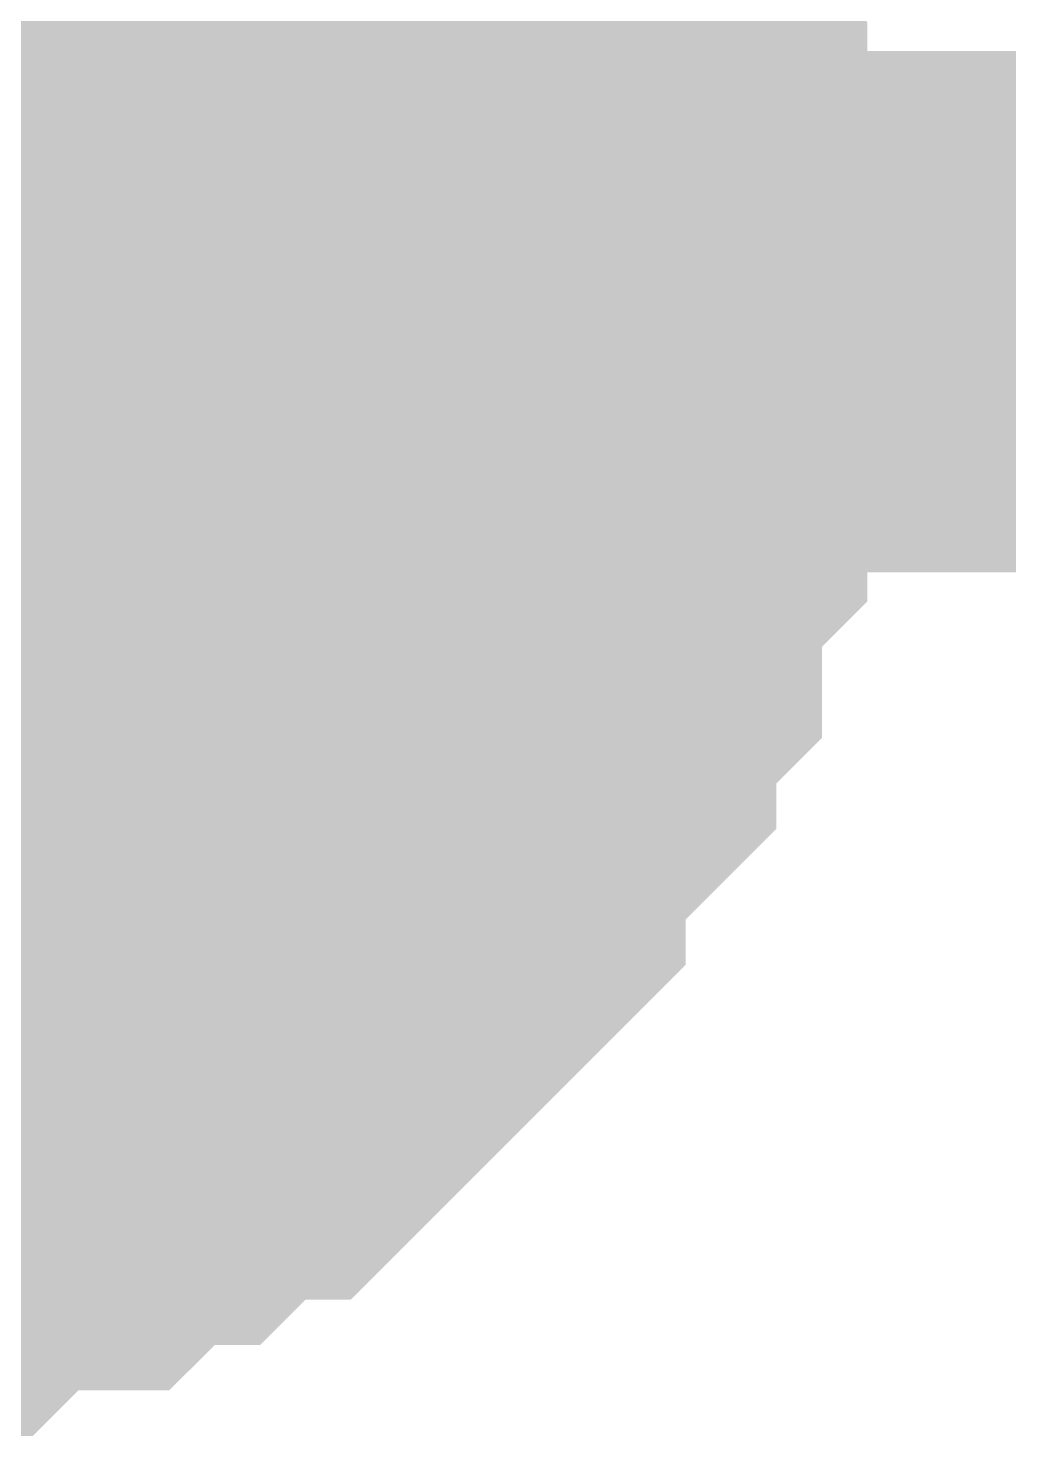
# Model space of a CAD drawing. Header units: inches. Extents: x 0 to 841, y 0 to 594.
# Drawn here: x 605.175 to 605.739, y 351.829 to 352.638 of the extents above; entities that cross this region are included whole.
import ezdxf

# ---------------------------------------------------------------- set-up
doc = ezdxf.new("R2010")
doc.units = ezdxf.units.IN
doc.layers.add('Sheet', color=255, linetype='Continuous')

msp = doc.modelspace()

# ---------------------------------------------------------------- linework, layer by layer
at = {"layer": 'Sheet'}
msp.add_lwpolyline([(604.74602, 352.50001, 0.508, 0.508, 1), (605.25402, 352.50001, 0.508, 0.508, 1)], format="xyseb", close=True, dxfattribs=at)
for points in [[(605.40293, 352.78876, 0.29972, 0.29972, 0), (605.42906, 352.76263, 0.29972, 0.29972, 0), (605.42906, 352.7365, 0.29972, 0.29972, 0), (605.45519, 352.7365, 0.29972, 0.29972, 0), (605.45519, 352.71036, 0.29972, 0.29972, 0), (605.48133, 352.68423, 0.29972, 0.29972, 0), (605.48133, 352.6581, 0.29972, 0.29972, 0), (605.48133, 352.63197, 0.29972, 0.29972, 0), (605.48133, 352.60584, 0.29972, 0.29972, 0), (605.50746, 352.57971, 0.29972, 0.29972, 0), (605.50746, 352.55358, 0.29972, 0.29972, 0), (605.50746, 352.52745, 0.29972, 0.29972, 0), (605.50746, 352.50132, 0.29972, 0.29972, 0), (605.50746, 352.47519, 0.29972, 0.29972, 0)], [(605.40293, 352.78876, 0.29972, 0.29972, 0), (605.42906, 352.76263, 0.29972, 0.29972, 0), (605.42906, 352.7365, 0.29972, 0.29972, 0), (605.45519, 352.7365, 0.29972, 0.29972, 0), (605.45519, 352.71036, 0.29972, 0.29972, 0), (605.48133, 352.68423, 0.29972, 0.29972, 0), (605.48133, 352.6581, 0.29972, 0.29972, 0), (605.48133, 352.63197, 0.29972, 0.29972, 0), (605.48133, 352.60584, 0.29972, 0.29972, 0), (605.50746, 352.57971, 0.29972, 0.29972, 0), (605.50746, 352.55358, 0.29972, 0.29972, 0), (605.50746, 352.52745, 0.29972, 0.29972, 0), (605.50746, 352.50132, 0.29972, 0.29972, 0), (605.50746, 352.47519, 0.29972, 0.29972, 0)], [(605.40293, 352.78876, 0.29972, 0.29972, 0), (605.42906, 352.76263, 0.29972, 0.29972, 0), (605.42906, 352.7365, 0.29972, 0.29972, 0), (605.45519, 352.7365, 0.29972, 0.29972, 0), (605.45519, 352.71036, 0.29972, 0.29972, 0), (605.48133, 352.68423, 0.29972, 0.29972, 0), (605.48133, 352.6581, 0.29972, 0.29972, 0), (605.48133, 352.63197, 0.29972, 0.29972, 0), (605.48133, 352.60584, 0.29972, 0.29972, 0), (605.50746, 352.57971, 0.29972, 0.29972, 0), (605.50746, 352.55358, 0.29972, 0.29972, 0), (605.50746, 352.52745, 0.29972, 0.29972, 0), (605.50746, 352.50132, 0.29972, 0.29972, 0), (605.50746, 352.47519, 0.29972, 0.29972, 0)], [(605.40293, 352.78876, 0.29972, 0.29972, 0), (605.42906, 352.76263, 0.29972, 0.29972, 0), (605.42906, 352.7365, 0.29972, 0.29972, 0), (605.45519, 352.7365, 0.29972, 0.29972, 0), (605.45519, 352.71036, 0.29972, 0.29972, 0), (605.48133, 352.68423, 0.29972, 0.29972, 0), (605.48133, 352.6581, 0.29972, 0.29972, 0), (605.48133, 352.63197, 0.29972, 0.29972, 0), (605.48133, 352.60584, 0.29972, 0.29972, 0), (605.50746, 352.57971, 0.29972, 0.29972, 0), (605.50746, 352.55358, 0.29972, 0.29972, 0), (605.50746, 352.52745, 0.29972, 0.29972, 0), (605.50746, 352.50132, 0.29972, 0.29972, 0), (605.50746, 352.47519, 0.29972, 0.29972, 0)], [(605.40293, 352.78876, 0.29972, 0.29972, 0), (605.42906, 352.76263, 0.29972, 0.29972, 0), (605.42906, 352.7365, 0.29972, 0.29972, 0), (605.45519, 352.7365, 0.29972, 0.29972, 0), (605.45519, 352.71036, 0.29972, 0.29972, 0), (605.48133, 352.68423, 0.29972, 0.29972, 0), (605.48133, 352.6581, 0.29972, 0.29972, 0), (605.48133, 352.63197, 0.29972, 0.29972, 0), (605.48133, 352.60584, 0.29972, 0.29972, 0), (605.50746, 352.57971, 0.29972, 0.29972, 0), (605.50746, 352.55358, 0.29972, 0.29972, 0), (605.50746, 352.52745, 0.29972, 0.29972, 0), (605.50746, 352.50132, 0.29972, 0.29972, 0), (605.50746, 352.47519, 0.29972, 0.29972, 0)], [(605.40293, 352.78876, 0.29972, 0.29972, 0), (605.42906, 352.76263, 0.29972, 0.29972, 0), (605.42906, 352.7365, 0.29972, 0.29972, 0), (605.45519, 352.7365, 0.29972, 0.29972, 0), (605.45519, 352.71036, 0.29972, 0.29972, 0), (605.48133, 352.68423, 0.29972, 0.29972, 0), (605.48133, 352.6581, 0.29972, 0.29972, 0), (605.48133, 352.63197, 0.29972, 0.29972, 0), (605.48133, 352.60584, 0.29972, 0.29972, 0), (605.50746, 352.57971, 0.29972, 0.29972, 0), (605.50746, 352.55358, 0.29972, 0.29972, 0), (605.50746, 352.52745, 0.29972, 0.29972, 0), (605.50746, 352.50132, 0.29972, 0.29972, 0), (605.50746, 352.47519, 0.29972, 0.29972, 0)], [(605.45519, 352.71036, 0.09906, 0.09906, 0), (605.48133, 352.68423, 0.09906, 0.09906, 0), (605.48133, 352.6581, 0.09906, 0.09906, 0), (605.48133, 352.63197, 0.09906, 0.09906, 0), (605.48133, 352.60584, 0.09906, 0.09906, 0), (605.50746, 352.57971, 0.09906, 0.09906, 0), (605.50746, 352.55358, 0.09906, 0.09906, 0), (605.50746, 352.52745, 0.09906, 0.09906, 0), (605.50746, 352.50132, 0.09906, 0.09906, 0), (605.50746, 352.47519, 0.09906, 0.09906, 0)], [(605.45519, 352.71036, 0.09906, 0.09906, 0), (605.48133, 352.68423, 0.09906, 0.09906, 0), (605.48133, 352.6581, 0.09906, 0.09906, 0), (605.48133, 352.63197, 0.09906, 0.09906, 0), (605.48133, 352.60584, 0.09906, 0.09906, 0), (605.50746, 352.57971, 0.09906, 0.09906, 0), (605.50746, 352.55358, 0.09906, 0.09906, 0), (605.50746, 352.52745, 0.09906, 0.09906, 0), (605.50746, 352.50132, 0.09906, 0.09906, 0), (605.50746, 352.47519, 0.09906, 0.09906, 0)], [(605.45519, 352.71036, 0.09906, 0.09906, 0), (605.48133, 352.68423, 0.09906, 0.09906, 0), (605.48133, 352.6581, 0.09906, 0.09906, 0), (605.48133, 352.63197, 0.09906, 0.09906, 0), (605.48133, 352.60584, 0.09906, 0.09906, 0), (605.50746, 352.57971, 0.09906, 0.09906, 0), (605.50746, 352.55358, 0.09906, 0.09906, 0), (605.50746, 352.52745, 0.09906, 0.09906, 0), (605.50746, 352.50132, 0.09906, 0.09906, 0), (605.50746, 352.47519, 0.09906, 0.09906, 0)], [(605.45519, 352.71036, 0.09906, 0.09906, 0), (605.48133, 352.68423, 0.09906, 0.09906, 0), (605.48133, 352.6581, 0.09906, 0.09906, 0), (605.48133, 352.63197, 0.09906, 0.09906, 0), (605.48133, 352.60584, 0.09906, 0.09906, 0), (605.50746, 352.57971, 0.09906, 0.09906, 0), (605.50746, 352.55358, 0.09906, 0.09906, 0), (605.50746, 352.52745, 0.09906, 0.09906, 0), (605.50746, 352.50132, 0.09906, 0.09906, 0), (605.50746, 352.47519, 0.09906, 0.09906, 0)], [(605.45519, 352.71036, 0.09906, 0.09906, 0), (605.48133, 352.68423, 0.09906, 0.09906, 0), (605.48133, 352.6581, 0.09906, 0.09906, 0), (605.48133, 352.63197, 0.09906, 0.09906, 0), (605.48133, 352.60584, 0.09906, 0.09906, 0), (605.50746, 352.57971, 0.09906, 0.09906, 0), (605.50746, 352.55358, 0.09906, 0.09906, 0), (605.50746, 352.52745, 0.09906, 0.09906, 0), (605.50746, 352.50132, 0.09906, 0.09906, 0), (605.50746, 352.47519, 0.09906, 0.09906, 0)], [(605.45519, 352.71036, 0.09906, 0.09906, 0), (605.48133, 352.68423, 0.09906, 0.09906, 0), (605.48133, 352.6581, 0.09906, 0.09906, 0), (605.48133, 352.63197, 0.09906, 0.09906, 0), (605.48133, 352.60584, 0.09906, 0.09906, 0), (605.50746, 352.57971, 0.09906, 0.09906, 0), (605.50746, 352.55358, 0.09906, 0.09906, 0), (605.50746, 352.52745, 0.09906, 0.09906, 0), (605.50746, 352.50132, 0.09906, 0.09906, 0), (605.50746, 352.47519, 0.09906, 0.09906, 0)], [(620.01016, 352.47519, 0.29972, 0.29972, 0), (605.01097, 352.47519, 0.29972, 0.29972, 0), (492.51703, 352.47519, 0.29972, 0.29972, 0), (492.51703, 352.47519, 0.29972, 0.29972, 0)], [(605.50746, 352.47519, 0.29972, 0.29972, 0), (605.50746, 352.44906, 0.29972, 0.29972, 0), (605.50746, 352.42293, 0.29972, 0.29972, 0), (605.50746, 352.3968, 0.29972, 0.29972, 0), (605.50746, 352.37067, 0.29972, 0.29972, 0), (605.48133, 352.34454, 0.29972, 0.29972, 0), (605.48133, 352.34454, 0.29972, 0.29972, 0), (605.48133, 352.31841, 0.29972, 0.29972, 0), (605.48133, 352.29228, 0.29972, 0.29972, 0), (605.45519, 352.26615, 0.29972, 0.29972, 0), (605.45519, 352.24001, 0.29972, 0.29972, 0), (605.42906, 352.21388, 0.29972, 0.29972, 0), (605.42906, 352.21388, 0.29972, 0.29972, 0), (605.40293, 352.18775, 0.29972, 0.29972, 0), (605.40293, 352.16162, 0.29972, 0.29972, 0), (605.3768, 352.13549, 0.29972, 0.29972, 0), (605.3768, 352.13549, 0.29972, 0.29972, 0), (605.35067, 352.10936, 0.29972, 0.29972, 0), (605.32454, 352.08323, 0.29972, 0.29972, 0), (605.32454, 352.08323, 0.29972, 0.29972, 0), (605.29841, 352.0571, 0.29972, 0.29972, 0), (605.27228, 352.0571, 0.29972, 0.29972, 0), (605.24615, 352.03097, 0.29972, 0.29972, 0), (605.22002, 352.03097, 0.29972, 0.29972, 0), (605.22002, 352.03097, 0.29972, 0.29972, 0), (605.19388, 352.00484, 0.29972, 0.29972, 0), (605.16775, 352.00484, 0.29972, 0.29972, 0), (605.14162, 352.00484, 0.29972, 0.29972, 0), (605.11549, 351.97871, 0.29972, 0.29972, 0), (605.08936, 351.97871, 0.29972, 0.29972, 0), (605.06323, 351.97871, 0.29972, 0.29972, 0), (605.0371, 351.97871, 0.29972, 0.29972, 0), (605.01097, 351.97871, 0.29972, 0.29972, 0)], [(605.50746, 352.47519, 0.29972, 0.29972, 0), (605.50746, 352.44906, 0.29972, 0.29972, 0), (605.50746, 352.42293, 0.29972, 0.29972, 0), (605.50746, 352.3968, 0.29972, 0.29972, 0), (605.50746, 352.37067, 0.29972, 0.29972, 0), (605.48133, 352.34454, 0.29972, 0.29972, 0), (605.48133, 352.34454, 0.29972, 0.29972, 0), (605.48133, 352.31841, 0.29972, 0.29972, 0), (605.48133, 352.29228, 0.29972, 0.29972, 0), (605.45519, 352.26615, 0.29972, 0.29972, 0), (605.45519, 352.24001, 0.29972, 0.29972, 0), (605.42906, 352.21388, 0.29972, 0.29972, 0), (605.42906, 352.21388, 0.29972, 0.29972, 0), (605.40293, 352.18775, 0.29972, 0.29972, 0), (605.40293, 352.16162, 0.29972, 0.29972, 0), (605.3768, 352.13549, 0.29972, 0.29972, 0), (605.3768, 352.13549, 0.29972, 0.29972, 0), (605.35067, 352.10936, 0.29972, 0.29972, 0), (605.32454, 352.08323, 0.29972, 0.29972, 0), (605.32454, 352.08323, 0.29972, 0.29972, 0), (605.29841, 352.0571, 0.29972, 0.29972, 0), (605.27228, 352.0571, 0.29972, 0.29972, 0), (605.24615, 352.03097, 0.29972, 0.29972, 0), (605.22002, 352.03097, 0.29972, 0.29972, 0), (605.22002, 352.03097, 0.29972, 0.29972, 0), (605.19388, 352.00484, 0.29972, 0.29972, 0), (605.16775, 352.00484, 0.29972, 0.29972, 0), (605.14162, 352.00484, 0.29972, 0.29972, 0), (605.11549, 351.97871, 0.29972, 0.29972, 0), (605.08936, 351.97871, 0.29972, 0.29972, 0), (605.06323, 351.97871, 0.29972, 0.29972, 0), (605.0371, 351.97871, 0.29972, 0.29972, 0), (605.01097, 351.97871, 0.29972, 0.29972, 0)], [(605.50746, 352.47519, 0.29972, 0.29972, 0), (605.50746, 352.44906, 0.29972, 0.29972, 0), (605.50746, 352.42293, 0.29972, 0.29972, 0), (605.50746, 352.3968, 0.29972, 0.29972, 0), (605.50746, 352.37067, 0.29972, 0.29972, 0), (605.48133, 352.34454, 0.29972, 0.29972, 0), (605.48133, 352.34454, 0.29972, 0.29972, 0), (605.48133, 352.31841, 0.29972, 0.29972, 0), (605.48133, 352.29228, 0.29972, 0.29972, 0), (605.45519, 352.26615, 0.29972, 0.29972, 0), (605.45519, 352.24001, 0.29972, 0.29972, 0), (605.42906, 352.21388, 0.29972, 0.29972, 0), (605.42906, 352.21388, 0.29972, 0.29972, 0), (605.40293, 352.18775, 0.29972, 0.29972, 0), (605.40293, 352.16162, 0.29972, 0.29972, 0), (605.3768, 352.13549, 0.29972, 0.29972, 0), (605.3768, 352.13549, 0.29972, 0.29972, 0), (605.35067, 352.10936, 0.29972, 0.29972, 0), (605.32454, 352.08323, 0.29972, 0.29972, 0), (605.32454, 352.08323, 0.29972, 0.29972, 0), (605.29841, 352.0571, 0.29972, 0.29972, 0), (605.27228, 352.0571, 0.29972, 0.29972, 0), (605.24615, 352.03097, 0.29972, 0.29972, 0), (605.22002, 352.03097, 0.29972, 0.29972, 0), (605.22002, 352.03097, 0.29972, 0.29972, 0), (605.19388, 352.00484, 0.29972, 0.29972, 0), (605.16775, 352.00484, 0.29972, 0.29972, 0), (605.14162, 352.00484, 0.29972, 0.29972, 0), (605.11549, 351.97871, 0.29972, 0.29972, 0), (605.08936, 351.97871, 0.29972, 0.29972, 0), (605.06323, 351.97871, 0.29972, 0.29972, 0), (605.0371, 351.97871, 0.29972, 0.29972, 0), (605.01097, 351.97871, 0.29972, 0.29972, 0)], [(605.50746, 352.47519, 0.29972, 0.29972, 0), (605.50746, 352.44906, 0.29972, 0.29972, 0), (605.50746, 352.42293, 0.29972, 0.29972, 0), (605.50746, 352.3968, 0.29972, 0.29972, 0), (605.50746, 352.37067, 0.29972, 0.29972, 0), (605.48133, 352.34454, 0.29972, 0.29972, 0), (605.48133, 352.34454, 0.29972, 0.29972, 0), (605.48133, 352.31841, 0.29972, 0.29972, 0), (605.48133, 352.29228, 0.29972, 0.29972, 0), (605.45519, 352.26615, 0.29972, 0.29972, 0), (605.45519, 352.24001, 0.29972, 0.29972, 0), (605.42906, 352.21388, 0.29972, 0.29972, 0), (605.42906, 352.21388, 0.29972, 0.29972, 0), (605.40293, 352.18775, 0.29972, 0.29972, 0), (605.40293, 352.16162, 0.29972, 0.29972, 0), (605.3768, 352.13549, 0.29972, 0.29972, 0), (605.3768, 352.13549, 0.29972, 0.29972, 0), (605.35067, 352.10936, 0.29972, 0.29972, 0), (605.32454, 352.08323, 0.29972, 0.29972, 0), (605.32454, 352.08323, 0.29972, 0.29972, 0), (605.29841, 352.0571, 0.29972, 0.29972, 0), (605.27228, 352.0571, 0.29972, 0.29972, 0), (605.24615, 352.03097, 0.29972, 0.29972, 0), (605.22002, 352.03097, 0.29972, 0.29972, 0), (605.22002, 352.03097, 0.29972, 0.29972, 0), (605.19388, 352.00484, 0.29972, 0.29972, 0), (605.16775, 352.00484, 0.29972, 0.29972, 0), (605.14162, 352.00484, 0.29972, 0.29972, 0), (605.11549, 351.97871, 0.29972, 0.29972, 0), (605.08936, 351.97871, 0.29972, 0.29972, 0), (605.06323, 351.97871, 0.29972, 0.29972, 0), (605.0371, 351.97871, 0.29972, 0.29972, 0), (605.01097, 351.97871, 0.29972, 0.29972, 0)], [(605.50746, 352.47519, 0.29972, 0.29972, 0), (605.50746, 352.44906, 0.29972, 0.29972, 0), (605.50746, 352.42293, 0.29972, 0.29972, 0), (605.50746, 352.3968, 0.29972, 0.29972, 0), (605.50746, 352.37067, 0.29972, 0.29972, 0), (605.48133, 352.34454, 0.29972, 0.29972, 0), (605.48133, 352.34454, 0.29972, 0.29972, 0), (605.48133, 352.31841, 0.29972, 0.29972, 0), (605.48133, 352.29228, 0.29972, 0.29972, 0), (605.45519, 352.26615, 0.29972, 0.29972, 0), (605.45519, 352.24001, 0.29972, 0.29972, 0), (605.42906, 352.21388, 0.29972, 0.29972, 0), (605.42906, 352.21388, 0.29972, 0.29972, 0), (605.40293, 352.18775, 0.29972, 0.29972, 0), (605.40293, 352.16162, 0.29972, 0.29972, 0), (605.3768, 352.13549, 0.29972, 0.29972, 0), (605.3768, 352.13549, 0.29972, 0.29972, 0), (605.35067, 352.10936, 0.29972, 0.29972, 0), (605.32454, 352.08323, 0.29972, 0.29972, 0), (605.32454, 352.08323, 0.29972, 0.29972, 0), (605.29841, 352.0571, 0.29972, 0.29972, 0), (605.27228, 352.0571, 0.29972, 0.29972, 0), (605.24615, 352.03097, 0.29972, 0.29972, 0), (605.22002, 352.03097, 0.29972, 0.29972, 0), (605.22002, 352.03097, 0.29972, 0.29972, 0), (605.19388, 352.00484, 0.29972, 0.29972, 0), (605.16775, 352.00484, 0.29972, 0.29972, 0), (605.14162, 352.00484, 0.29972, 0.29972, 0), (605.11549, 351.97871, 0.29972, 0.29972, 0), (605.08936, 351.97871, 0.29972, 0.29972, 0), (605.06323, 351.97871, 0.29972, 0.29972, 0), (605.0371, 351.97871, 0.29972, 0.29972, 0), (605.01097, 351.97871, 0.29972, 0.29972, 0)], [(605.50746, 352.47519, 0.29972, 0.29972, 0), (605.50746, 352.44906, 0.29972, 0.29972, 0), (605.50746, 352.42293, 0.29972, 0.29972, 0), (605.50746, 352.3968, 0.29972, 0.29972, 0), (605.50746, 352.37067, 0.29972, 0.29972, 0), (605.48133, 352.34454, 0.29972, 0.29972, 0), (605.48133, 352.34454, 0.29972, 0.29972, 0), (605.48133, 352.31841, 0.29972, 0.29972, 0), (605.48133, 352.29228, 0.29972, 0.29972, 0), (605.45519, 352.26615, 0.29972, 0.29972, 0), (605.45519, 352.24001, 0.29972, 0.29972, 0), (605.42906, 352.21388, 0.29972, 0.29972, 0), (605.42906, 352.21388, 0.29972, 0.29972, 0), (605.40293, 352.18775, 0.29972, 0.29972, 0), (605.40293, 352.16162, 0.29972, 0.29972, 0), (605.3768, 352.13549, 0.29972, 0.29972, 0), (605.3768, 352.13549, 0.29972, 0.29972, 0), (605.35067, 352.10936, 0.29972, 0.29972, 0), (605.32454, 352.08323, 0.29972, 0.29972, 0), (605.32454, 352.08323, 0.29972, 0.29972, 0), (605.29841, 352.0571, 0.29972, 0.29972, 0), (605.27228, 352.0571, 0.29972, 0.29972, 0), (605.24615, 352.03097, 0.29972, 0.29972, 0), (605.22002, 352.03097, 0.29972, 0.29972, 0), (605.22002, 352.03097, 0.29972, 0.29972, 0), (605.19388, 352.00484, 0.29972, 0.29972, 0), (605.16775, 352.00484, 0.29972, 0.29972, 0), (605.14162, 352.00484, 0.29972, 0.29972, 0), (605.11549, 351.97871, 0.29972, 0.29972, 0), (605.08936, 351.97871, 0.29972, 0.29972, 0), (605.06323, 351.97871, 0.29972, 0.29972, 0), (605.0371, 351.97871, 0.29972, 0.29972, 0), (605.01097, 351.97871, 0.29972, 0.29972, 0)], [(605.50746, 352.47519, 0.29972, 0.29972, 0), (605.50746, 352.47519, 0.29972, 0.29972, 0), (605.50746, 352.47519, 0.29972, 0.29972, 0), (605.50746, 352.47519, 0.29972, 0.29972, 0), (605.50746, 352.47519, 0.29972, 0.29972, 0), (605.50746, 352.47519, 0.29972, 0.29972, 0), (605.50746, 352.47519, 0.29972, 0.29972, 0), (605.50746, 352.47519, 0.29972, 0.29972, 0), (605.50746, 352.47519, 0.29972, 0.29972, 0), (605.50746, 352.47519, 0.29972, 0.29972, 0), (605.50746, 352.47519, 0.29972, 0.29972, 0), (605.50746, 352.47519, 0.29972, 0.29972, 0), (605.50746, 352.47519, 0.29972, 0.29972, 0), (605.50746, 352.47519, 0.29972, 0.29972, 0), (605.50746, 352.47519, 0.29972, 0.29972, 0), (605.50746, 352.47519, 0.29972, 0.29972, 0), (605.50746, 352.47519, 0.29972, 0.29972, 0), (605.50746, 352.47519, 0.29972, 0.29972, 0), (605.50746, 352.47519, 0.29972, 0.29972, 0), (605.50746, 352.47519, 0.29972, 0.29972, 0), (605.50746, 352.47519, 0.29972, 0.29972, 0), (605.50746, 352.47519, 0.29972, 0.29972, 0), (605.50746, 352.47519, 0.29972, 0.29972, 0), (605.50746, 352.47519, 0.29972, 0.29972, 0), (605.50746, 352.47519, 0.29972, 0.29972, 0), (605.50746, 352.47519, 0.29972, 0.29972, 0), (605.50746, 352.47519, 0.29972, 0.29972, 0), (605.50746, 352.47519, 0.29972, 0.29972, 0), (605.50746, 352.47519, 0.29972, 0.29972, 0), (605.50746, 352.47519, 0.29972, 0.29972, 0), (605.50746, 352.47519, 0.29972, 0.29972, 0), (605.50746, 352.47519, 0.29972, 0.29972, 0), (605.50746, 352.47519, 0.29972, 0.29972, 0)], [(605.50746, 352.47519, 0.29972, 0.29972, 0), (605.50746, 352.47519, 0.29972, 0.29972, 0)], [(605.50746, 352.47519, 0.29972, 0.29972, 0), (605.50746, 352.47519, 0.29972, 0.29972, 0), (605.50746, 352.47519, 0.29972, 0.29972, 0), (605.50746, 352.47519, 0.29972, 0.29972, 0), (605.50746, 352.47519, 0.29972, 0.29972, 0), (605.50746, 352.47519, 0.29972, 0.29972, 0), (605.50746, 352.47519, 0.29972, 0.29972, 0), (605.50746, 352.47519, 0.29972, 0.29972, 0), (605.50746, 352.47519, 0.29972, 0.29972, 0), (605.50746, 352.47519, 0.29972, 0.29972, 0), (605.50746, 352.47519, 0.29972, 0.29972, 0), (605.50746, 352.47519, 0.29972, 0.29972, 0), (605.50746, 352.47519, 0.29972, 0.29972, 0), (605.50746, 352.47519, 0.29972, 0.29972, 0), (605.50746, 352.47519, 0.29972, 0.29972, 0), (605.50746, 352.47519, 0.29972, 0.29972, 0), (605.50746, 352.47519, 0.29972, 0.29972, 0), (605.50746, 352.47519, 0.29972, 0.29972, 0), (605.50746, 352.47519, 0.29972, 0.29972, 0), (605.50746, 352.47519, 0.29972, 0.29972, 0), (605.50746, 352.47519, 0.29972, 0.29972, 0), (605.50746, 352.47519, 0.29972, 0.29972, 0), (605.50746, 352.47519, 0.29972, 0.29972, 0), (605.50746, 352.47519, 0.29972, 0.29972, 0), (605.50746, 352.47519, 0.29972, 0.29972, 0), (605.50746, 352.47519, 0.29972, 0.29972, 0), (605.50746, 352.47519, 0.29972, 0.29972, 0), (605.50746, 352.47519, 0.29972, 0.29972, 0), (605.50746, 352.47519, 0.29972, 0.29972, 0), (605.50746, 352.47519, 0.29972, 0.29972, 0), (605.50746, 352.47519, 0.29972, 0.29972, 0), (605.50746, 352.47519, 0.29972, 0.29972, 0), (605.50746, 352.47519, 0.29972, 0.29972, 0)], [(605.50746, 352.47519, 0.29972, 0.29972, 0), (605.50746, 352.47519, 0.29972, 0.29972, 0)], [(605.50746, 352.47519, 0.29972, 0.29972, 0), (605.50746, 352.47519, 0.29972, 0.29972, 0), (605.50746, 352.47519, 0.29972, 0.29972, 0), (605.50746, 352.47519, 0.29972, 0.29972, 0), (605.50746, 352.47519, 0.29972, 0.29972, 0), (605.50746, 352.47519, 0.29972, 0.29972, 0), (605.50746, 352.47519, 0.29972, 0.29972, 0), (605.50746, 352.47519, 0.29972, 0.29972, 0), (605.50746, 352.47519, 0.29972, 0.29972, 0), (605.50746, 352.47519, 0.29972, 0.29972, 0), (605.50746, 352.47519, 0.29972, 0.29972, 0), (605.50746, 352.47519, 0.29972, 0.29972, 0), (605.50746, 352.47519, 0.29972, 0.29972, 0), (605.50746, 352.47519, 0.29972, 0.29972, 0), (605.50746, 352.47519, 0.29972, 0.29972, 0), (605.50746, 352.47519, 0.29972, 0.29972, 0), (605.50746, 352.47519, 0.29972, 0.29972, 0), (605.50746, 352.47519, 0.29972, 0.29972, 0), (605.50746, 352.47519, 0.29972, 0.29972, 0), (605.50746, 352.47519, 0.29972, 0.29972, 0), (605.50746, 352.47519, 0.29972, 0.29972, 0), (605.50746, 352.47519, 0.29972, 0.29972, 0), (605.50746, 352.47519, 0.29972, 0.29972, 0), (605.50746, 352.47519, 0.29972, 0.29972, 0), (605.50746, 352.47519, 0.29972, 0.29972, 0), (605.50746, 352.47519, 0.29972, 0.29972, 0), (605.50746, 352.47519, 0.29972, 0.29972, 0), (605.50746, 352.47519, 0.29972, 0.29972, 0), (605.50746, 352.47519, 0.29972, 0.29972, 0), (605.50746, 352.47519, 0.29972, 0.29972, 0), (605.50746, 352.47519, 0.29972, 0.29972, 0), (605.50746, 352.47519, 0.29972, 0.29972, 0), (605.50746, 352.47519, 0.29972, 0.29972, 0)], [(605.50746, 352.47519, 0.29972, 0.29972, 0), (605.50746, 352.47519, 0.29972, 0.29972, 0)], [(605.50746, 352.47519, 0.29972, 0.29972, 0), (605.50746, 352.47519, 0.29972, 0.29972, 0), (605.50746, 352.47519, 0.29972, 0.29972, 0), (605.50746, 352.47519, 0.29972, 0.29972, 0), (605.50746, 352.47519, 0.29972, 0.29972, 0), (605.50746, 352.47519, 0.29972, 0.29972, 0), (605.50746, 352.47519, 0.29972, 0.29972, 0), (605.50746, 352.47519, 0.29972, 0.29972, 0), (605.50746, 352.47519, 0.29972, 0.29972, 0), (605.50746, 352.47519, 0.29972, 0.29972, 0), (605.50746, 352.47519, 0.29972, 0.29972, 0), (605.50746, 352.47519, 0.29972, 0.29972, 0), (605.50746, 352.47519, 0.29972, 0.29972, 0), (605.50746, 352.47519, 0.29972, 0.29972, 0), (605.50746, 352.47519, 0.29972, 0.29972, 0), (605.50746, 352.47519, 0.29972, 0.29972, 0), (605.50746, 352.47519, 0.29972, 0.29972, 0), (605.50746, 352.47519, 0.29972, 0.29972, 0), (605.50746, 352.47519, 0.29972, 0.29972, 0), (605.50746, 352.47519, 0.29972, 0.29972, 0), (605.50746, 352.47519, 0.29972, 0.29972, 0), (605.50746, 352.47519, 0.29972, 0.29972, 0), (605.50746, 352.47519, 0.29972, 0.29972, 0), (605.50746, 352.47519, 0.29972, 0.29972, 0), (605.50746, 352.47519, 0.29972, 0.29972, 0), (605.50746, 352.47519, 0.29972, 0.29972, 0), (605.50746, 352.47519, 0.29972, 0.29972, 0), (605.50746, 352.47519, 0.29972, 0.29972, 0), (605.50746, 352.47519, 0.29972, 0.29972, 0), (605.50746, 352.47519, 0.29972, 0.29972, 0), (605.50746, 352.47519, 0.29972, 0.29972, 0), (605.50746, 352.47519, 0.29972, 0.29972, 0), (605.50746, 352.47519, 0.29972, 0.29972, 0)], [(605.50746, 352.47519, 0.29972, 0.29972, 0), (605.50746, 352.47519, 0.29972, 0.29972, 0)], [(605.50746, 352.47519, 0.29972, 0.29972, 0), (605.50746, 352.47519, 0.29972, 0.29972, 0), (605.50746, 352.47519, 0.29972, 0.29972, 0), (605.50746, 352.47519, 0.29972, 0.29972, 0), (605.50746, 352.47519, 0.29972, 0.29972, 0), (605.50746, 352.47519, 0.29972, 0.29972, 0), (605.50746, 352.47519, 0.29972, 0.29972, 0), (605.50746, 352.47519, 0.29972, 0.29972, 0), (605.50746, 352.47519, 0.29972, 0.29972, 0), (605.50746, 352.47519, 0.29972, 0.29972, 0), (605.50746, 352.47519, 0.29972, 0.29972, 0), (605.50746, 352.47519, 0.29972, 0.29972, 0), (605.50746, 352.47519, 0.29972, 0.29972, 0), (605.50746, 352.47519, 0.29972, 0.29972, 0), (605.50746, 352.47519, 0.29972, 0.29972, 0), (605.50746, 352.47519, 0.29972, 0.29972, 0), (605.50746, 352.47519, 0.29972, 0.29972, 0), (605.50746, 352.47519, 0.29972, 0.29972, 0), (605.50746, 352.47519, 0.29972, 0.29972, 0), (605.50746, 352.47519, 0.29972, 0.29972, 0), (605.50746, 352.47519, 0.29972, 0.29972, 0), (605.50746, 352.47519, 0.29972, 0.29972, 0), (605.50746, 352.47519, 0.29972, 0.29972, 0), (605.50746, 352.47519, 0.29972, 0.29972, 0), (605.50746, 352.47519, 0.29972, 0.29972, 0), (605.50746, 352.47519, 0.29972, 0.29972, 0), (605.50746, 352.47519, 0.29972, 0.29972, 0), (605.50746, 352.47519, 0.29972, 0.29972, 0), (605.50746, 352.47519, 0.29972, 0.29972, 0), (605.50746, 352.47519, 0.29972, 0.29972, 0), (605.50746, 352.47519, 0.29972, 0.29972, 0), (605.50746, 352.47519, 0.29972, 0.29972, 0), (605.50746, 352.47519, 0.29972, 0.29972, 0)], [(605.50746, 352.47519, 0.29972, 0.29972, 0), (605.50746, 352.47519, 0.29972, 0.29972, 0)], [(605.50746, 352.47519, 0.29972, 0.29972, 0), (605.50746, 352.47519, 0.29972, 0.29972, 0), (605.50746, 352.47519, 0.29972, 0.29972, 0), (605.50746, 352.47519, 0.29972, 0.29972, 0), (605.50746, 352.47519, 0.29972, 0.29972, 0), (605.50746, 352.47519, 0.29972, 0.29972, 0), (605.50746, 352.47519, 0.29972, 0.29972, 0), (605.50746, 352.47519, 0.29972, 0.29972, 0), (605.50746, 352.47519, 0.29972, 0.29972, 0), (605.50746, 352.47519, 0.29972, 0.29972, 0), (605.50746, 352.47519, 0.29972, 0.29972, 0), (605.50746, 352.47519, 0.29972, 0.29972, 0), (605.50746, 352.47519, 0.29972, 0.29972, 0), (605.50746, 352.47519, 0.29972, 0.29972, 0), (605.50746, 352.47519, 0.29972, 0.29972, 0), (605.50746, 352.47519, 0.29972, 0.29972, 0), (605.50746, 352.47519, 0.29972, 0.29972, 0), (605.50746, 352.47519, 0.29972, 0.29972, 0), (605.50746, 352.47519, 0.29972, 0.29972, 0), (605.50746, 352.47519, 0.29972, 0.29972, 0), (605.50746, 352.47519, 0.29972, 0.29972, 0), (605.50746, 352.47519, 0.29972, 0.29972, 0), (605.50746, 352.47519, 0.29972, 0.29972, 0), (605.50746, 352.47519, 0.29972, 0.29972, 0), (605.50746, 352.47519, 0.29972, 0.29972, 0), (605.50746, 352.47519, 0.29972, 0.29972, 0), (605.50746, 352.47519, 0.29972, 0.29972, 0), (605.50746, 352.47519, 0.29972, 0.29972, 0), (605.50746, 352.47519, 0.29972, 0.29972, 0), (605.50746, 352.47519, 0.29972, 0.29972, 0), (605.50746, 352.47519, 0.29972, 0.29972, 0), (605.50746, 352.47519, 0.29972, 0.29972, 0), (605.50746, 352.47519, 0.29972, 0.29972, 0)], [(605.50746, 352.47519, 0.29972, 0.29972, 0), (605.50746, 352.47519, 0.29972, 0.29972, 0)], [(605.50746, 352.47519, 0.09906, 0.09906, 0), (605.50746, 352.44906, 0.09906, 0.09906, 0), (605.50746, 352.42293, 0.09906, 0.09906, 0), (605.50746, 352.3968, 0.09906, 0.09906, 0), (605.50746, 352.37067, 0.09906, 0.09906, 0), (605.48133, 352.34454, 0.09906, 0.09906, 0), (605.48133, 352.34454, 0.09906, 0.09906, 0), (605.48133, 352.31841, 0.09906, 0.09906, 0), (605.48133, 352.29228, 0.09906, 0.09906, 0), (605.45519, 352.26615, 0.09906, 0.09906, 0), (605.45519, 352.24001, 0.09906, 0.09906, 0), (605.42906, 352.21388, 0.09906, 0.09906, 0), (605.42906, 352.21388, 0.09906, 0.09906, 0), (605.40293, 352.18775, 0.09906, 0.09906, 0), (605.40293, 352.16162, 0.09906, 0.09906, 0), (605.3768, 352.13549, 0.09906, 0.09906, 0), (605.3768, 352.13549, 0.09906, 0.09906, 0), (605.35067, 352.10936, 0.09906, 0.09906, 0), (605.32454, 352.08323, 0.09906, 0.09906, 0), (605.32454, 352.08323, 0.09906, 0.09906, 0), (605.29841, 352.0571, 0.09906, 0.09906, 0), (605.27228, 352.0571, 0.09906, 0.09906, 0), (605.24615, 352.03097, 0.09906, 0.09906, 0), (605.22002, 352.03097, 0.09906, 0.09906, 0), (605.22002, 352.03097, 0.09906, 0.09906, 0), (605.19388, 352.00484, 0.09906, 0.09906, 0), (605.16775, 352.00484, 0.09906, 0.09906, 0), (605.14162, 352.00484, 0.09906, 0.09906, 0), (605.11549, 351.97871, 0.09906, 0.09906, 0)], [(605.50746, 352.47519, 0.09906, 0.09906, 0), (605.50746, 352.44906, 0.09906, 0.09906, 0), (605.50746, 352.42293, 0.09906, 0.09906, 0), (605.50746, 352.3968, 0.09906, 0.09906, 0), (605.50746, 352.37067, 0.09906, 0.09906, 0), (605.48133, 352.34454, 0.09906, 0.09906, 0), (605.48133, 352.34454, 0.09906, 0.09906, 0), (605.48133, 352.31841, 0.09906, 0.09906, 0), (605.48133, 352.29228, 0.09906, 0.09906, 0), (605.45519, 352.26615, 0.09906, 0.09906, 0), (605.45519, 352.24001, 0.09906, 0.09906, 0), (605.42906, 352.21388, 0.09906, 0.09906, 0), (605.42906, 352.21388, 0.09906, 0.09906, 0), (605.40293, 352.18775, 0.09906, 0.09906, 0), (605.40293, 352.16162, 0.09906, 0.09906, 0), (605.3768, 352.13549, 0.09906, 0.09906, 0), (605.3768, 352.13549, 0.09906, 0.09906, 0), (605.35067, 352.10936, 0.09906, 0.09906, 0), (605.32454, 352.08323, 0.09906, 0.09906, 0), (605.32454, 352.08323, 0.09906, 0.09906, 0), (605.29841, 352.0571, 0.09906, 0.09906, 0), (605.27228, 352.0571, 0.09906, 0.09906, 0), (605.24615, 352.03097, 0.09906, 0.09906, 0), (605.22002, 352.03097, 0.09906, 0.09906, 0), (605.22002, 352.03097, 0.09906, 0.09906, 0), (605.19388, 352.00484, 0.09906, 0.09906, 0), (605.16775, 352.00484, 0.09906, 0.09906, 0), (605.14162, 352.00484, 0.09906, 0.09906, 0), (605.11549, 351.97871, 0.09906, 0.09906, 0)], [(605.50746, 352.47519, 0.09906, 0.09906, 0), (605.50746, 352.44906, 0.09906, 0.09906, 0), (605.50746, 352.42293, 0.09906, 0.09906, 0), (605.50746, 352.3968, 0.09906, 0.09906, 0), (605.50746, 352.37067, 0.09906, 0.09906, 0), (605.48133, 352.34454, 0.09906, 0.09906, 0), (605.48133, 352.34454, 0.09906, 0.09906, 0), (605.48133, 352.31841, 0.09906, 0.09906, 0), (605.48133, 352.29228, 0.09906, 0.09906, 0), (605.45519, 352.26615, 0.09906, 0.09906, 0), (605.45519, 352.24001, 0.09906, 0.09906, 0), (605.42906, 352.21388, 0.09906, 0.09906, 0), (605.42906, 352.21388, 0.09906, 0.09906, 0), (605.40293, 352.18775, 0.09906, 0.09906, 0), (605.40293, 352.16162, 0.09906, 0.09906, 0), (605.3768, 352.13549, 0.09906, 0.09906, 0), (605.3768, 352.13549, 0.09906, 0.09906, 0), (605.35067, 352.10936, 0.09906, 0.09906, 0), (605.32454, 352.08323, 0.09906, 0.09906, 0), (605.32454, 352.08323, 0.09906, 0.09906, 0), (605.29841, 352.0571, 0.09906, 0.09906, 0), (605.27228, 352.0571, 0.09906, 0.09906, 0), (605.24615, 352.03097, 0.09906, 0.09906, 0), (605.22002, 352.03097, 0.09906, 0.09906, 0), (605.22002, 352.03097, 0.09906, 0.09906, 0), (605.19388, 352.00484, 0.09906, 0.09906, 0), (605.16775, 352.00484, 0.09906, 0.09906, 0), (605.14162, 352.00484, 0.09906, 0.09906, 0), (605.11549, 351.97871, 0.09906, 0.09906, 0)], [(605.50746, 352.47519, 0.09906, 0.09906, 0), (605.50746, 352.44906, 0.09906, 0.09906, 0), (605.50746, 352.42293, 0.09906, 0.09906, 0), (605.50746, 352.3968, 0.09906, 0.09906, 0), (605.50746, 352.37067, 0.09906, 0.09906, 0), (605.48133, 352.34454, 0.09906, 0.09906, 0), (605.48133, 352.34454, 0.09906, 0.09906, 0), (605.48133, 352.31841, 0.09906, 0.09906, 0), (605.48133, 352.29228, 0.09906, 0.09906, 0), (605.45519, 352.26615, 0.09906, 0.09906, 0), (605.45519, 352.24001, 0.09906, 0.09906, 0), (605.42906, 352.21388, 0.09906, 0.09906, 0), (605.42906, 352.21388, 0.09906, 0.09906, 0), (605.40293, 352.18775, 0.09906, 0.09906, 0), (605.40293, 352.16162, 0.09906, 0.09906, 0), (605.3768, 352.13549, 0.09906, 0.09906, 0), (605.3768, 352.13549, 0.09906, 0.09906, 0), (605.35067, 352.10936, 0.09906, 0.09906, 0), (605.32454, 352.08323, 0.09906, 0.09906, 0), (605.32454, 352.08323, 0.09906, 0.09906, 0), (605.29841, 352.0571, 0.09906, 0.09906, 0), (605.27228, 352.0571, 0.09906, 0.09906, 0), (605.24615, 352.03097, 0.09906, 0.09906, 0), (605.22002, 352.03097, 0.09906, 0.09906, 0), (605.22002, 352.03097, 0.09906, 0.09906, 0), (605.19388, 352.00484, 0.09906, 0.09906, 0), (605.16775, 352.00484, 0.09906, 0.09906, 0), (605.14162, 352.00484, 0.09906, 0.09906, 0), (605.11549, 351.97871, 0.09906, 0.09906, 0)], [(605.50746, 352.47519, 0.09906, 0.09906, 0), (605.50746, 352.44906, 0.09906, 0.09906, 0), (605.50746, 352.42293, 0.09906, 0.09906, 0), (605.50746, 352.3968, 0.09906, 0.09906, 0), (605.50746, 352.37067, 0.09906, 0.09906, 0), (605.48133, 352.34454, 0.09906, 0.09906, 0), (605.48133, 352.34454, 0.09906, 0.09906, 0), (605.48133, 352.31841, 0.09906, 0.09906, 0), (605.48133, 352.29228, 0.09906, 0.09906, 0), (605.45519, 352.26615, 0.09906, 0.09906, 0), (605.45519, 352.24001, 0.09906, 0.09906, 0), (605.42906, 352.21388, 0.09906, 0.09906, 0), (605.42906, 352.21388, 0.09906, 0.09906, 0), (605.40293, 352.18775, 0.09906, 0.09906, 0), (605.40293, 352.16162, 0.09906, 0.09906, 0), (605.3768, 352.13549, 0.09906, 0.09906, 0), (605.3768, 352.13549, 0.09906, 0.09906, 0), (605.35067, 352.10936, 0.09906, 0.09906, 0), (605.32454, 352.08323, 0.09906, 0.09906, 0), (605.32454, 352.08323, 0.09906, 0.09906, 0), (605.29841, 352.0571, 0.09906, 0.09906, 0), (605.27228, 352.0571, 0.09906, 0.09906, 0), (605.24615, 352.03097, 0.09906, 0.09906, 0), (605.22002, 352.03097, 0.09906, 0.09906, 0), (605.22002, 352.03097, 0.09906, 0.09906, 0), (605.19388, 352.00484, 0.09906, 0.09906, 0), (605.16775, 352.00484, 0.09906, 0.09906, 0), (605.14162, 352.00484, 0.09906, 0.09906, 0), (605.11549, 351.97871, 0.09906, 0.09906, 0)], [(605.50746, 352.47519, 0.09906, 0.09906, 0), (605.50746, 352.44906, 0.09906, 0.09906, 0), (605.50746, 352.42293, 0.09906, 0.09906, 0), (605.50746, 352.3968, 0.09906, 0.09906, 0), (605.50746, 352.37067, 0.09906, 0.09906, 0), (605.48133, 352.34454, 0.09906, 0.09906, 0), (605.48133, 352.34454, 0.09906, 0.09906, 0), (605.48133, 352.31841, 0.09906, 0.09906, 0), (605.48133, 352.29228, 0.09906, 0.09906, 0), (605.45519, 352.26615, 0.09906, 0.09906, 0), (605.45519, 352.24001, 0.09906, 0.09906, 0), (605.42906, 352.21388, 0.09906, 0.09906, 0), (605.42906, 352.21388, 0.09906, 0.09906, 0), (605.40293, 352.18775, 0.09906, 0.09906, 0), (605.40293, 352.16162, 0.09906, 0.09906, 0), (605.3768, 352.13549, 0.09906, 0.09906, 0), (605.3768, 352.13549, 0.09906, 0.09906, 0), (605.35067, 352.10936, 0.09906, 0.09906, 0), (605.32454, 352.08323, 0.09906, 0.09906, 0), (605.32454, 352.08323, 0.09906, 0.09906, 0), (605.29841, 352.0571, 0.09906, 0.09906, 0), (605.27228, 352.0571, 0.09906, 0.09906, 0), (605.24615, 352.03097, 0.09906, 0.09906, 0), (605.22002, 352.03097, 0.09906, 0.09906, 0), (605.22002, 352.03097, 0.09906, 0.09906, 0), (605.19388, 352.00484, 0.09906, 0.09906, 0), (605.16775, 352.00484, 0.09906, 0.09906, 0), (605.14162, 352.00484, 0.09906, 0.09906, 0), (605.11549, 351.97871, 0.09906, 0.09906, 0)], [(605.50746, 352.47519, 0.09906, 0.09906, 0), (605.50746, 352.47519, 0.09906, 0.09906, 0), (605.50746, 352.47519, 0.09906, 0.09906, 0), (605.50746, 352.47519, 0.09906, 0.09906, 0), (605.50746, 352.47519, 0.09906, 0.09906, 0), (605.50746, 352.47519, 0.09906, 0.09906, 0), (605.50746, 352.47519, 0.09906, 0.09906, 0), (605.50746, 352.47519, 0.09906, 0.09906, 0), (605.50746, 352.47519, 0.09906, 0.09906, 0), (605.50746, 352.47519, 0.09906, 0.09906, 0), (605.50746, 352.47519, 0.09906, 0.09906, 0), (605.50746, 352.47519, 0.09906, 0.09906, 0), (605.50746, 352.47519, 0.09906, 0.09906, 0), (605.50746, 352.47519, 0.09906, 0.09906, 0), (605.50746, 352.47519, 0.09906, 0.09906, 0), (605.50746, 352.47519, 0.09906, 0.09906, 0), (605.50746, 352.47519, 0.09906, 0.09906, 0), (605.50746, 352.47519, 0.09906, 0.09906, 0), (605.50746, 352.47519, 0.09906, 0.09906, 0), (605.50746, 352.47519, 0.09906, 0.09906, 0), (605.50746, 352.47519, 0.09906, 0.09906, 0), (605.50746, 352.47519, 0.09906, 0.09906, 0), (605.50746, 352.47519, 0.09906, 0.09906, 0), (605.50746, 352.47519, 0.09906, 0.09906, 0), (605.50746, 352.47519, 0.09906, 0.09906, 0), (605.50746, 352.47519, 0.09906, 0.09906, 0), (605.50746, 352.47519, 0.09906, 0.09906, 0), (605.50746, 352.47519, 0.09906, 0.09906, 0), (605.50746, 352.47519, 0.09906, 0.09906, 0), (605.50746, 352.47519, 0.09906, 0.09906, 0), (605.50746, 352.47519, 0.09906, 0.09906, 0), (605.50746, 352.47519, 0.09906, 0.09906, 0), (605.50746, 352.47519, 0.09906, 0.09906, 0)], [(605.50746, 352.47519, 0.09906, 0.09906, 0), (605.50746, 352.47519, 0.09906, 0.09906, 0)], [(605.50746, 352.47519, 0.09906, 0.09906, 0), (605.50746, 352.47519, 0.09906, 0.09906, 0), (605.50746, 352.47519, 0.09906, 0.09906, 0), (605.50746, 352.47519, 0.09906, 0.09906, 0), (605.50746, 352.47519, 0.09906, 0.09906, 0), (605.50746, 352.47519, 0.09906, 0.09906, 0), (605.50746, 352.47519, 0.09906, 0.09906, 0), (605.50746, 352.47519, 0.09906, 0.09906, 0), (605.50746, 352.47519, 0.09906, 0.09906, 0), (605.50746, 352.47519, 0.09906, 0.09906, 0), (605.50746, 352.47519, 0.09906, 0.09906, 0), (605.50746, 352.47519, 0.09906, 0.09906, 0), (605.50746, 352.47519, 0.09906, 0.09906, 0), (605.50746, 352.47519, 0.09906, 0.09906, 0), (605.50746, 352.47519, 0.09906, 0.09906, 0), (605.50746, 352.47519, 0.09906, 0.09906, 0), (605.50746, 352.47519, 0.09906, 0.09906, 0), (605.50746, 352.47519, 0.09906, 0.09906, 0), (605.50746, 352.47519, 0.09906, 0.09906, 0), (605.50746, 352.47519, 0.09906, 0.09906, 0), (605.50746, 352.47519, 0.09906, 0.09906, 0), (605.50746, 352.47519, 0.09906, 0.09906, 0), (605.50746, 352.47519, 0.09906, 0.09906, 0), (605.50746, 352.47519, 0.09906, 0.09906, 0), (605.50746, 352.47519, 0.09906, 0.09906, 0), (605.50746, 352.47519, 0.09906, 0.09906, 0), (605.50746, 352.47519, 0.09906, 0.09906, 0), (605.50746, 352.47519, 0.09906, 0.09906, 0), (605.50746, 352.47519, 0.09906, 0.09906, 0), (605.50746, 352.47519, 0.09906, 0.09906, 0), (605.50746, 352.47519, 0.09906, 0.09906, 0), (605.50746, 352.47519, 0.09906, 0.09906, 0), (605.50746, 352.47519, 0.09906, 0.09906, 0)], [(605.50746, 352.47519, 0.09906, 0.09906, 0), (605.50746, 352.47519, 0.09906, 0.09906, 0)], [(605.50746, 352.47519, 0.09906, 0.09906, 0), (605.50746, 352.47519, 0.09906, 0.09906, 0), (605.50746, 352.47519, 0.09906, 0.09906, 0), (605.50746, 352.47519, 0.09906, 0.09906, 0), (605.50746, 352.47519, 0.09906, 0.09906, 0), (605.50746, 352.47519, 0.09906, 0.09906, 0), (605.50746, 352.47519, 0.09906, 0.09906, 0), (605.50746, 352.47519, 0.09906, 0.09906, 0), (605.50746, 352.47519, 0.09906, 0.09906, 0), (605.50746, 352.47519, 0.09906, 0.09906, 0), (605.50746, 352.47519, 0.09906, 0.09906, 0), (605.50746, 352.47519, 0.09906, 0.09906, 0), (605.50746, 352.47519, 0.09906, 0.09906, 0), (605.50746, 352.47519, 0.09906, 0.09906, 0), (605.50746, 352.47519, 0.09906, 0.09906, 0), (605.50746, 352.47519, 0.09906, 0.09906, 0), (605.50746, 352.47519, 0.09906, 0.09906, 0), (605.50746, 352.47519, 0.09906, 0.09906, 0), (605.50746, 352.47519, 0.09906, 0.09906, 0), (605.50746, 352.47519, 0.09906, 0.09906, 0), (605.50746, 352.47519, 0.09906, 0.09906, 0), (605.50746, 352.47519, 0.09906, 0.09906, 0), (605.50746, 352.47519, 0.09906, 0.09906, 0), (605.50746, 352.47519, 0.09906, 0.09906, 0), (605.50746, 352.47519, 0.09906, 0.09906, 0), (605.50746, 352.47519, 0.09906, 0.09906, 0), (605.50746, 352.47519, 0.09906, 0.09906, 0), (605.50746, 352.47519, 0.09906, 0.09906, 0), (605.50746, 352.47519, 0.09906, 0.09906, 0), (605.50746, 352.47519, 0.09906, 0.09906, 0), (605.50746, 352.47519, 0.09906, 0.09906, 0), (605.50746, 352.47519, 0.09906, 0.09906, 0), (605.50746, 352.47519, 0.09906, 0.09906, 0)], [(605.50746, 352.47519, 0.09906, 0.09906, 0), (605.50746, 352.47519, 0.09906, 0.09906, 0)], [(605.50746, 352.47519, 0.09906, 0.09906, 0), (605.50746, 352.47519, 0.09906, 0.09906, 0), (605.50746, 352.47519, 0.09906, 0.09906, 0), (605.50746, 352.47519, 0.09906, 0.09906, 0), (605.50746, 352.47519, 0.09906, 0.09906, 0), (605.50746, 352.47519, 0.09906, 0.09906, 0), (605.50746, 352.47519, 0.09906, 0.09906, 0), (605.50746, 352.47519, 0.09906, 0.09906, 0), (605.50746, 352.47519, 0.09906, 0.09906, 0), (605.50746, 352.47519, 0.09906, 0.09906, 0), (605.50746, 352.47519, 0.09906, 0.09906, 0), (605.50746, 352.47519, 0.09906, 0.09906, 0), (605.50746, 352.47519, 0.09906, 0.09906, 0), (605.50746, 352.47519, 0.09906, 0.09906, 0), (605.50746, 352.47519, 0.09906, 0.09906, 0), (605.50746, 352.47519, 0.09906, 0.09906, 0), (605.50746, 352.47519, 0.09906, 0.09906, 0), (605.50746, 352.47519, 0.09906, 0.09906, 0), (605.50746, 352.47519, 0.09906, 0.09906, 0), (605.50746, 352.47519, 0.09906, 0.09906, 0), (605.50746, 352.47519, 0.09906, 0.09906, 0), (605.50746, 352.47519, 0.09906, 0.09906, 0), (605.50746, 352.47519, 0.09906, 0.09906, 0), (605.50746, 352.47519, 0.09906, 0.09906, 0), (605.50746, 352.47519, 0.09906, 0.09906, 0), (605.50746, 352.47519, 0.09906, 0.09906, 0), (605.50746, 352.47519, 0.09906, 0.09906, 0), (605.50746, 352.47519, 0.09906, 0.09906, 0), (605.50746, 352.47519, 0.09906, 0.09906, 0), (605.50746, 352.47519, 0.09906, 0.09906, 0), (605.50746, 352.47519, 0.09906, 0.09906, 0), (605.50746, 352.47519, 0.09906, 0.09906, 0), (605.50746, 352.47519, 0.09906, 0.09906, 0)], [(605.50746, 352.47519, 0.09906, 0.09906, 0), (605.50746, 352.47519, 0.09906, 0.09906, 0)], [(605.50746, 352.47519, 0.09906, 0.09906, 0), (605.50746, 352.47519, 0.09906, 0.09906, 0), (605.50746, 352.47519, 0.09906, 0.09906, 0), (605.50746, 352.47519, 0.09906, 0.09906, 0), (605.50746, 352.47519, 0.09906, 0.09906, 0), (605.50746, 352.47519, 0.09906, 0.09906, 0), (605.50746, 352.47519, 0.09906, 0.09906, 0), (605.50746, 352.47519, 0.09906, 0.09906, 0), (605.50746, 352.47519, 0.09906, 0.09906, 0), (605.50746, 352.47519, 0.09906, 0.09906, 0), (605.50746, 352.47519, 0.09906, 0.09906, 0), (605.50746, 352.47519, 0.09906, 0.09906, 0), (605.50746, 352.47519, 0.09906, 0.09906, 0), (605.50746, 352.47519, 0.09906, 0.09906, 0), (605.50746, 352.47519, 0.09906, 0.09906, 0), (605.50746, 352.47519, 0.09906, 0.09906, 0), (605.50746, 352.47519, 0.09906, 0.09906, 0), (605.50746, 352.47519, 0.09906, 0.09906, 0), (605.50746, 352.47519, 0.09906, 0.09906, 0), (605.50746, 352.47519, 0.09906, 0.09906, 0), (605.50746, 352.47519, 0.09906, 0.09906, 0), (605.50746, 352.47519, 0.09906, 0.09906, 0), (605.50746, 352.47519, 0.09906, 0.09906, 0), (605.50746, 352.47519, 0.09906, 0.09906, 0), (605.50746, 352.47519, 0.09906, 0.09906, 0), (605.50746, 352.47519, 0.09906, 0.09906, 0), (605.50746, 352.47519, 0.09906, 0.09906, 0), (605.50746, 352.47519, 0.09906, 0.09906, 0), (605.50746, 352.47519, 0.09906, 0.09906, 0), (605.50746, 352.47519, 0.09906, 0.09906, 0), (605.50746, 352.47519, 0.09906, 0.09906, 0), (605.50746, 352.47519, 0.09906, 0.09906, 0), (605.50746, 352.47519, 0.09906, 0.09906, 0)], [(605.50746, 352.47519, 0.09906, 0.09906, 0), (605.50746, 352.47519, 0.09906, 0.09906, 0)], [(605.50746, 352.47519, 0.09906, 0.09906, 0), (605.50746, 352.47519, 0.09906, 0.09906, 0), (605.50746, 352.47519, 0.09906, 0.09906, 0), (605.50746, 352.47519, 0.09906, 0.09906, 0), (605.50746, 352.47519, 0.09906, 0.09906, 0), (605.50746, 352.47519, 0.09906, 0.09906, 0), (605.50746, 352.47519, 0.09906, 0.09906, 0), (605.50746, 352.47519, 0.09906, 0.09906, 0), (605.50746, 352.47519, 0.09906, 0.09906, 0), (605.50746, 352.47519, 0.09906, 0.09906, 0), (605.50746, 352.47519, 0.09906, 0.09906, 0), (605.50746, 352.47519, 0.09906, 0.09906, 0), (605.50746, 352.47519, 0.09906, 0.09906, 0), (605.50746, 352.47519, 0.09906, 0.09906, 0), (605.50746, 352.47519, 0.09906, 0.09906, 0), (605.50746, 352.47519, 0.09906, 0.09906, 0), (605.50746, 352.47519, 0.09906, 0.09906, 0), (605.50746, 352.47519, 0.09906, 0.09906, 0), (605.50746, 352.47519, 0.09906, 0.09906, 0), (605.50746, 352.47519, 0.09906, 0.09906, 0), (605.50746, 352.47519, 0.09906, 0.09906, 0), (605.50746, 352.47519, 0.09906, 0.09906, 0), (605.50746, 352.47519, 0.09906, 0.09906, 0), (605.50746, 352.47519, 0.09906, 0.09906, 0), (605.50746, 352.47519, 0.09906, 0.09906, 0), (605.50746, 352.47519, 0.09906, 0.09906, 0), (605.50746, 352.47519, 0.09906, 0.09906, 0), (605.50746, 352.47519, 0.09906, 0.09906, 0), (605.50746, 352.47519, 0.09906, 0.09906, 0), (605.50746, 352.47519, 0.09906, 0.09906, 0), (605.50746, 352.47519, 0.09906, 0.09906, 0), (605.50746, 352.47519, 0.09906, 0.09906, 0), (605.50746, 352.47519, 0.09906, 0.09906, 0)], [(605.50746, 352.47519, 0.09906, 0.09906, 0), (605.50746, 352.47519, 0.09906, 0.09906, 0)]]:
    msp.add_lwpolyline(points, format="xyseb", dxfattribs=at)

doc.saveas('drawing.dxf')
